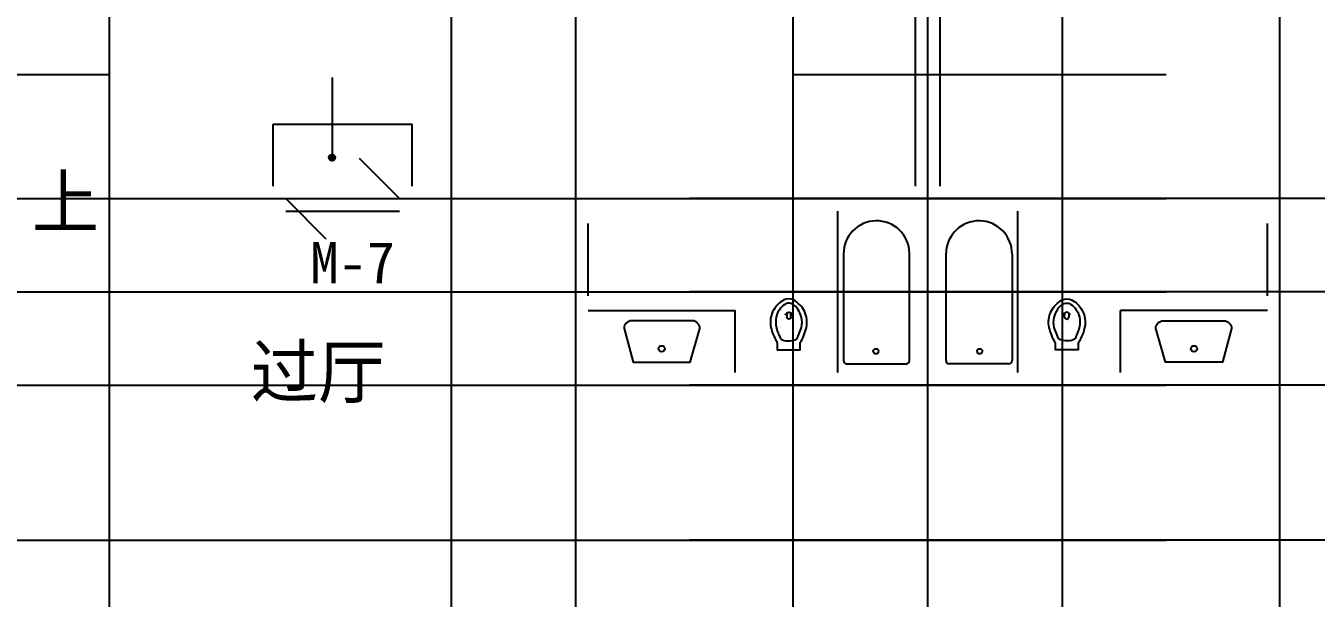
# Model space of a CAD drawing. Header units: metres. Extents: x 338339 to 1133840, y -479113 to 96125.
# Drawn here: x 397477 to 409936, y -203920 to -198392 of the extents above; entities that cross this region are included whole.
import ezdxf

# ---------------------------------------------------------------- set-up
doc = ezdxf.new("R2010")
doc.units = ezdxf.units.M
for name, color, linetype in [('DOTE', 1, 'Continuous'), ('PUB_TEXT', 7, 'Continuous'), ('ZZ-1', 7, 'Continuous')]:
    doc.layers.add(name, color=color, linetype=linetype)

# ---------------------------------------------------------------- blocks, each defined once
blk = doc.blocks.new('$PLAN$00000379')
for p, q in [((-574.82, 18.03), (-536.01, 18.03)), ((-571.79, 18.03), (-571.79, 18.03)), ((-536.01, -21.97), (-576.12, -21.44))]:
    blk.add_line(p, q)
for points in [[(-285, -110, -0.08), (-434.24, -171.11, -0.17), (-591.86, -152.05, -0.15), (-702.09, -45.51, -0.25), (-702.09, 45.51, -0.14), (-606.56, 144.46, -0.19), (-434.24, 171.11, -0.07), (-319.8, 127.98, 0.01), (-285, 110), (-220, 110), (-220, -110)], [(-306.93, -0.87, -0.07), (-317.35, -63.71, -0.22), (-336.99, -85.07, -0.02), (-436.05, -122.27, -0.16), (-533.25, -122.27, -0.08), (-606.18, -91.93, -0.19), (-665.8, -26.45, -0.25), (-657.73, 38.66, -0.08), (-606.18, 90.19, -0.08), (-556.07, 115.14, -0.09), (-476.99, 125.64, -0.07), (-415.74, 114.27, -0.02), (-371.35, 97.08, 0.02), (-336.99, 83.33, -0.16), (-323.76, 73, -0.17), (-307.53, 11.58)]]:
    blk.add_lwpolyline(points, format="xyb", close=True)
for centre, radius, start, end in [((-548.84, -2.59), 33.16, 100.05, 259.95), ((-536.01, -1.97), 20, 270, 90)]:
    blk.add_arc(centre, radius, start, end)

msp = doc.modelspace()

# ---------------------------------------------------------------- hatches: boundary and pattern name
h = msp.add_hatch()
h.set_pattern_fill('SOLID')
h.paths.add_polyline_path([(400464.03, -199664.6, 1), (400404.03, -199664.6, 1)])

# ---------------------------------------------------------------- linework, layer by layer
for p, q in [((406066.2, -199941.05), (406066.2, -195081.05)), ((406306.2, -199941.05), (406306.2, -195081.05)), ((400434.03, -198892.29), (400434.03, -199664.6)), ((399866.2, -199341.05), (401206.2, -199341.05)), ((399866.2, -199941.05), (399866.2, -199341.05)), ((401206.2, -199941.05), (401206.2, -199341.05)), ((401086.2, -200061.05), (400697.29, -199672.14)), ((399986.2, -200061.05), (400375.11, -200449.96)), ((399986.2, -200181.05), (401086.2, -200181.05)), ((405316.2, -201741.05), (405316.2, -200181.05)), ((407056.2, -201741.05), (407056.2, -200181.05)), ((402906.2, -201001.05), (402906.2, -200301.05)), ((409466.2, -201001.05), (409466.2, -200301.05)), ((406009.75, -201625.95), (406009.83, -200586.47)), ((406362.65, -201625.95), (406362.57, -200586.47)), ((405372.58, -200598.14), (405372.68, -201625.67)), ((406999.82, -200598.14), (406999.72, -201625.67)), ((402906.2, -201141.05), (404325.95, -201141.05)), ((404325.95, -201741.05), (404325.95, -201141.05)), ((408046.44, -201741.05), (408046.44, -201141.05)), ((409466.2, -201141.05), (408046.44, -201141.05)), ((405402.66, -201655.66), (405979.73, -201655.95)), ((406969.73, -201655.66), (406392.66, -201655.95))]:
    msp.add_line(p, q)
for centre, radius in [((400434.03, -199664.6), 30), ((403615.58, -201511.17), 30), ((405684.95, -201535.73), 25), ((406687.45, -201535.73), 25), ((408756.82, -201511.17), 30)]:
    msp.add_circle(centre, radius)
for centre, radius, start, end in [((405691.24, -200594.25), 318.68, 1.4, 180.7), ((406681.16, -200594.25), 318.68, 359.3, 178.6), ((405402.68, -201625.66), 30, 180.01, 269.97), ((405979.75, -201625.95), 30, 269.97, 360), ((406392.65, -201625.95), 30, 180, 270.03), ((406969.72, -201625.66), 30, 270.03, 359.99)]:
    msp.add_arc(centre, radius, start, end)
at = {"layer": 'DOTE'}
for p, q in [((398286.2, -209361.05), (398286.2, -193961.05)), ((402786.2, -208861.05), (402786.2, -193961.05)), ((406186.2, -208861.05), (406186.2, -193961.05)), ((407486.2, -209361.05), (407486.2, -193961.05)), ((409586.2, -208861.05), (409586.2, -193961.05)), ((401586.2, -209361.05), (401586.2, -194461.05)), ((404886.2, -209361.05), (404886.2, -194461.05)), ((407486.2, -209361.05), (407486.2, -194461.05)), ((393686.2, -198861.05), (398286.2, -198861.05)), ((404886.2, -198861.05), (408486.2, -198861.05)), ((393686.2, -200061.05), (408486.2, -200061.05)), ((418686.2, -200061.05), (403886.2, -200061.05)), ((393686.2, -200961.05), (408486.2, -200961.05)), ((418686.2, -200961.05), (403886.2, -200961.05)), ((393686.2, -201861.05), (408486.2, -201861.05)), ((418686.2, -201861.05), (403886.2, -201861.05)), ((393686.2, -203361.05), (408486.2, -203361.05)), ((418686.2, -203361.05), (403886.2, -203361.05))]:
    msp.add_line(p, q, dxfattribs=at)
at = {"layer": 'ZZ-1'}
for points in [[(403253.06, -201315.81), (403341.18, -201640.85), (403889.97, -201640.85), (403985.66, -201315.81, 0.41), (403911.1, -201241.25), (403327.62, -201241.25, 0.41), (403253.06, -201315.81)], [(409119.34, -201315.81), (409031.21, -201640.85), (408482.43, -201640.85), (408386.74, -201315.81, -0.41), (408461.3, -201241.25), (409044.77, -201241.25, -0.41), (409119.34, -201315.81)]]:
    msp.add_lwpolyline(points, format="xyb", dxfattribs=at)

# ---------------------------------------------------------------- block references
at = {"xscale": -1, "rotation": 90}
msp.add_blockref('$PLAN$00000379', (404842.87, -201741.05), dxfattribs=at)
at = {"rotation": 270}
msp.add_blockref('$PLAN$00000379', (407529.53, -201741.05), dxfattribs=at)

# ---------------------------------------------------------------- texts
at = {"layer": 'PUB_TEXT'}
for s, height, p in [('上', 500, (397535.08, -200341.05)), ('M-7', 400, (400224.41, -200878.38)), ('过厅', 500, (399649.01, -201982.76))]:
    msp.add_text(s, height=height, dxfattribs=at).set_placement(p)

doc.saveas('drawing.dxf')
